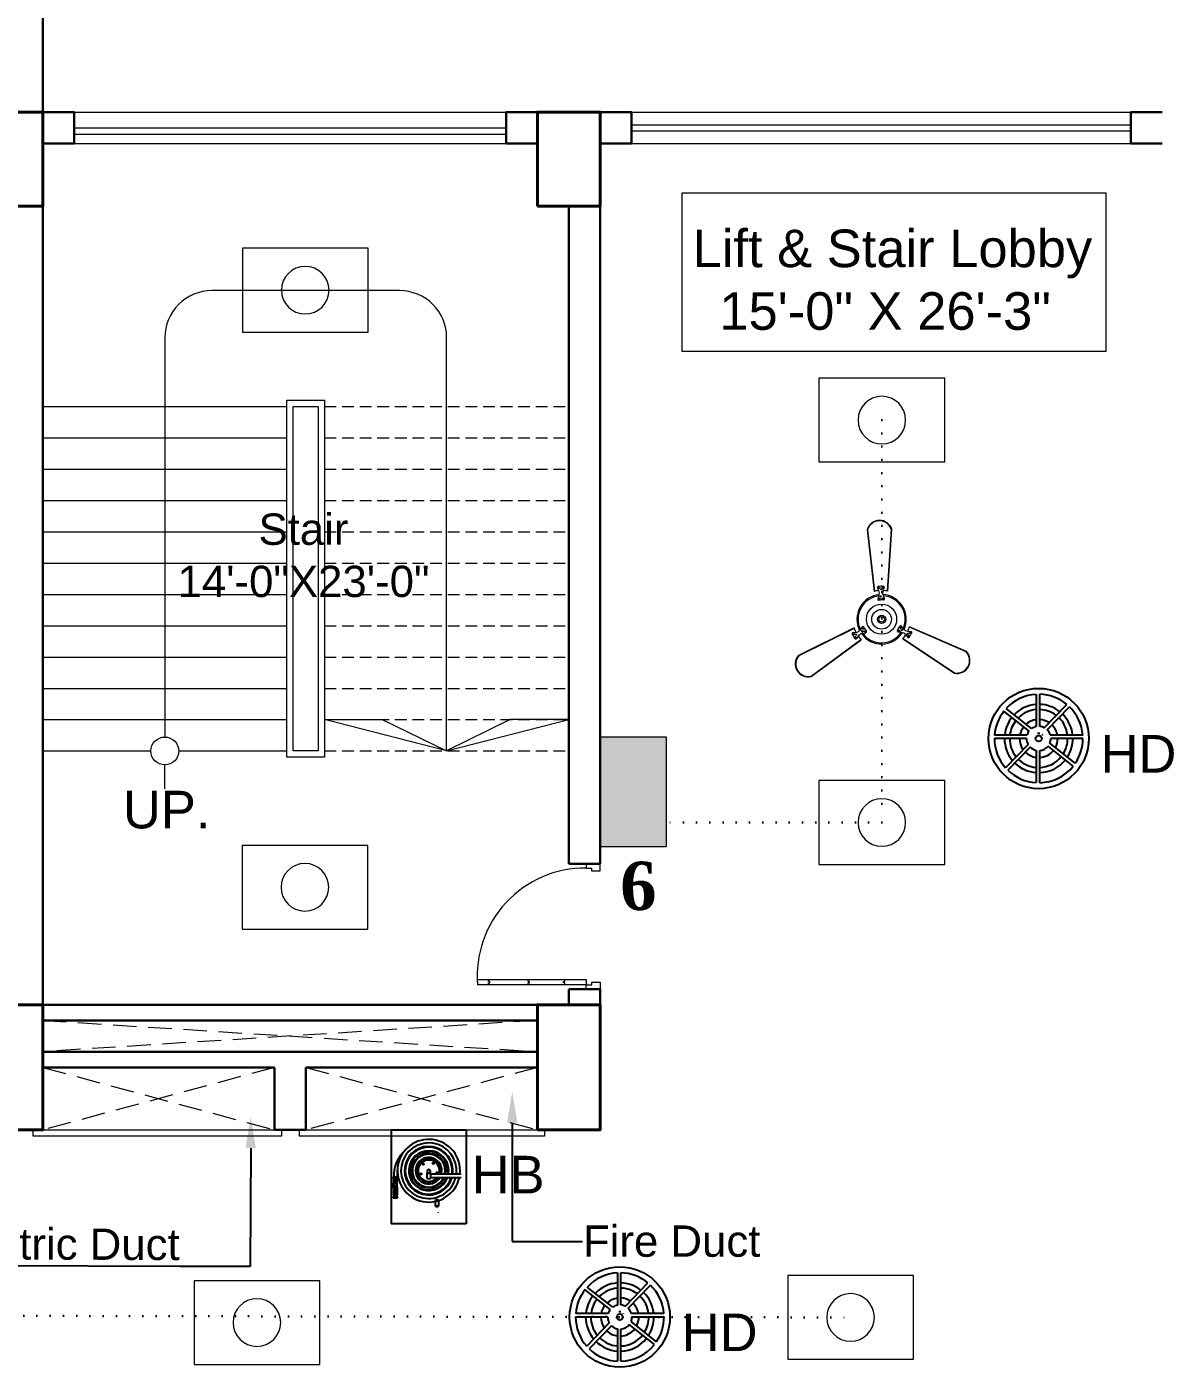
# Model space of a CAD drawing. Header units: inches. Extents: x -12 to 20935469, y -1604 to 24729220.
# Drawn here: x 20824776.8 to 20825139.4, y 24663308.5 to 24663736.6 of the extents above; entities that cross this region are included whole.
import ezdxf
from ezdxf import colors
from ezdxf.entities.mleader import LeaderData, LeaderLine
from ezdxf.math import Vec2, Vec3

# ---------------------------------------------------------------- set-up
doc = ezdxf.new("R2010")
doc.units = ezdxf.units.IN
doc.header["$LTSCALE"] = 0.03
doc.header["$MEASUREMENT"] = 0
for name, pattern in [('ACAD_ISO02W100', [15, 12, -3]), ('DASHED2', [0.375, 0.25, -0.125]), ('DOT', [0.25, 0, -0.25])]:
    doc.linetypes.add(name, pattern=pattern)
for name, color, linetype, lineweight in [('0-elect.fixture-3 fan', 200, 'Continuous', 20), ('CL BOX', 90, 'ACAD_ISO02W100', 0), ('column', 1, 'Continuous', 40), ('Dimiention', 75, 'Continuous', 18), ('Door', 7, 'Continuous', 18), ('Dot', 253, 'Continuous', 0), ('E-CF', 4, 'Continuous', 30), ('Hatch', 253, 'Continuous', 15), ('line', 7, 'Continuous', 9), ('Main Wall', 7, 'Continuous', 30), ('RAIL', 23, 'Continuous', 13), ('STAIR', 46, 'Continuous', 15), ('WALL', 7, 'Continuous', 30), ('wind.', 150, 'Continuous', 20)]:
    doc.layers.add(name, color=color, linetype=linetype, lineweight=lineweight)
for name, color, linetype in [('fire alarm', 10, 'Continuous'), ('H', 154, 'Continuous'), ('heat detactor', 8, 'Continuous'), ('QP TEX', 7, 'Continuous'), ('SB TEXT', 215, 'DOT'), ('TEXT', 7, 'Continuous'), ('w', 188, 'DOT')]:
    doc.layers.add(name, color=color, linetype=linetype)
doc.styles.add('2', font='swisscl.ttf')
doc.styles.add('RomanS', font='arial.ttf', dxfattribs={"height": 12})
doc.styles.get("Standard").update_dxf_attribs({"font": 'timesbd.ttf'})

# ---------------------------------------------------------------- blocks, each defined once
blk = doc.blocks.new('Door_45')
at = {"layer": 'Door'}
for p, q in [((1.5, 4.97), (1.5, 43.97)), ((3.5, 44.03), (3.5, 4.97)), ((1.5, 40.03), (2.25, 40.03)), ((2.25, 40.03), (2.25, 39.53)), ((2.25, 39.53), (2.75, 39.53)), ((2.75, 39.53), (2.75, 40.03)), ((2.75, 40.03), (3.5, 40.03)), ((1.5, 25.77), (2.25, 25.77)), ((2.25, 25.77), (2.25, 25.27)), ((2.25, 25.27), (2.75, 25.27)), ((2.75, 25.77), (3.5, 25.77)), ((2.75, 25.27), (2.75, 25.77)), ((1.5, 12.57), (2.25, 12.57)), ((2.25, 12.57), (2.25, 13.07)), ((2.25, 13.07), (2.75, 13.07)), ((2.75, 13.07), (2.75, 12.57)), ((2.75, 12.57), (3.5, 12.57)), ((0, -0.03), (0, 4.97)), ((0, 4.97), (1.5, 4.97)), ((3.5, 4.97), (1.5, 4.97)), ((1.5, 4.97), (1.5, 2.97)), ((45, 5), (43.5, 5)), ((43.5, 5), (43.5, 3)), ((45, -0.03), (45, 5)), ((1.5, 2.97), (2.5, 2.97)), ((2.5, 2.97), (2.5, -0.03)), ((42.5, 3), (42.5, -0.03)), ((43.5, 3), (42.5, 3)), ((2.5, -0.03), (0, -0.03)), ((42.5, -0.03), (45, -0.03))]:
    blk.add_line(p, q, dxfattribs=at)
blk.add_arc((4.66, 5.26), 38.84, 359.6233, 94.6685, dxfattribs=at)
blk = doc.blocks.new('E-CF')
at = {"layer": '0-elect.fixture-3 fan', "color": 230, "linetype": 'ByBlock', "lineweight": 13, "ltscale": 5}
for p, q in [((-1.45, 6.53), (-2.38, 20.87)), ((-1.35, 6.55), (-2.29, 20.85)), ((3.24, 20.73), (1.65, 6.48)), ((3.34, 20.73), (1.74, 6.45)), ((-19.63, -7.46), (-6.46, -1.71)), ((-19.57, -7.54), (-6.43, -1.8)), ((6.34, -2.1), (19.2, -8.44)), ((6.37, -2.01), (19.25, -8.36)), ((-4.99, -4.44), (-16.92, -12.4)), ((-4.93, -4.51), (-16.88, -12.49)), ((16.28, -13.26), (4.71, -4.73)), ((16.32, -13.17), (4.78, -4.66))]:
    blk.add_line(p, q, dxfattribs=at)
at = {"layer": '0-elect.fixture-3 fan', "color": 232, "linetype": 'ByBlock', "lineweight": 13, "ltscale": 5}
for p, q in [((-0.33, 6.68), (-0.62, 7.28)), ((-0.29, 7.46), (-0.15, 7.2)), ((-0.02, 6.87), (0.23, 7.01)), ((0.48, 7.43), (0.62, 7.18)), ((0.63, 6.66), (0.96, 7.25)), ((-0.35, 5.43), (-0.66, 4.81)), ((-0.35, 4.97), (-0.22, 4.72)), ((0.04, 5.2), (0.29, 5.33)), ((0.42, 4.9), (0.56, 4.65)), ((0.6, 5.41), (0.87, 4.78)), ((-6.08, -2.77), (-6.75, -2.79)), ((-6.68, -3.29), (-6.53, -3.05)), ((-4.99, -2.18), (-4.57, -1.62)), ((-4.52, -2.55), (-4.76, -2.41)), ((-4.53, -3.01), (-3.84, -2.97)), ((-4.46, -2.08), (-4.31, -1.83)), ((-4.13, -2.78), (-3.98, -2.54)), ((4.03, -2.81), (3.74, -2.8)), ((4.47, -2.17), (4.18, -2.17)), ((4.47, -2.63), (4.47, -2.91)), ((4.87, -2.41), (4.49, -1.83)), ((5.94, -3.05), (6.61, -3.1)), ((-6.31, -3.97), (-6.16, -3.73)), ((-5.94, -3.44), (-6.18, -3.29)), ((-5.62, -3.61), (-6, -4.17)), ((4.38, -3.22), (3.69, -3.14)), ((5.44, -3.87), (5.79, -4.45)), ((6.19, -4.13), (5.9, -4.12)), ((5.95, -3.42), (5.94, -3.7)), ((6.6, -3.47), (6.31, -3.46))]:
    blk.add_line(p, q, dxfattribs=at)
at = {"layer": '0-elect.fixture-3 fan', "color": 5, "lineweight": 13}
blk.add_line((0, 0), (0, 0), dxfattribs=at)
at = {"layer": '0-elect.fixture-3 fan', "color": 230, "linetype": 'ByBlock', "lineweight": 13, "ltscale": 5, "extrusion": (0, 0, -1)}
for centre, major_axis, start_param, end_param in [((0.46, 19.91), (-2.12, 2.12), 5.823867, 8.359631), ((0.46, 19.91), (-2.05, 2.05), 5.830329, 8.353169), ((0, 0), (4.72, 4.72), -1.003222, -0.833722), ((0, 0), (4.72, 4.72), -0.690743, -0.521244), ((0, 0), (-4.05, 4.05), 5.068563, 7.021343), ((0, 0), (-3.85, 3.85), 5.085186, 7.003917), ((0, 0), (-4.05, 4.05), 0.879773, 2.832553), ((0, 0), (-3.85, 3.85), 0.896396, 2.815126), ((0, 0), (-4.72, 4.72), 5.068843, 5.238343), ((0, 0), (4.05, 4.05), 1.403372, 3.356151), ((0, 0), (-3.85, 3.85), 2.990791, 4.909522), ((0, 0), (-4.72, 4.72), 2.66197, 2.831469), ((0, 0), (4.72, 4.72), 3.185569, 3.355068), ((0, 0), (4.72, 4.72), 1.403652, 1.573151), ((-17.47, -9.55), (-2.12, 2.12), 3.729471, 6.265236), ((-17.47, -9.55), (-2.05, 2.05), 3.735934, 6.258773), ((17, -10.35), (-2.12, 2.12), 1.635076, 4.170841), ((17, -10.35), (2.05, 2.05), 0.070743, 2.593582)]:
    blk.add_ellipse(centre, major_axis=major_axis, ratio=1, start_param=start_param, end_param=end_param, dxfattribs=at)
at = {"layer": '0-elect.fixture-3 fan', "color": 232, "linetype": 'ByBlock', "lineweight": 13, "ltscale": 5, "extrusion": (0, 0, -1)}
for centre, major_axis, start_param, end_param in [((-0.41, 7.39), (-0.169, 0.169), 5.038692, 7.013305), ((0, 0), (5.4, 5.4), -0.840677, -0.683789), ((-0.22, 7.33), (0.101, 0.101), 3.926991, 10.210176), ((-2.18, 6.1), (-1.37, 1.37), 2.052913, 2.705807), ((0.11, 6.94), (0.101, 0.101), 3.926991, 10.210176), ((0.55, 7.31), (0.101, 0.101), 3.926991, 10.210176), ((2.58, 5.99), (1.46, 1.46), 3.643048, 4.257264), ((0.75, 7.36), (-0.169, 0.169), 0.887007, 2.86162), ((-0.44, 4.71), (0.169, 0.169), 2.26283, 4.381754), ((-0.28, 4.84), (0.101, 0.101), 3.926991, 10.210176), ((0, 0), (3.17, 3.17), -0.878763, -0.645703), ((0.17, 5.27), (0.101, 0.101), 3.926991, 10.210176), ((0.49, 4.78), (0.101, 0.101), 3.926991, 10.210176), ((0.66, 4.68), (0.169, 0.169), 0.376965, 2.49589), ((-6.75, -3.02), (0.169, 0.169), 3.505001, 5.479614), ((-6.6, -3.17), (0.101, 0.101), 3.926991, 10.210176), ((-6.47, -0.75), (1.46, 1.46), 1.548653, 2.162869), ((-4.19, -4.93), (-1.37, 1.37), 6.241703, 6.894597), ((-4.64, -2.48), (-0.101, 0.101), 5.497787, 11.780972), ((-4.38, -1.76), (-0.169, 0.169), 6.136552, 8.255476), ((-4.38, -1.96), (-0.101, 0.101), 5.497787, 11.780972), ((-4.05, -2.66), (0.101, 0.101), 3.926991, 10.210176), ((0, 0), (-3.17, 3.17), 4.880824, 5.113884), ((-3.86, -2.73), (0.169, 0.169), 0.168435, 2.287359), ((3.72, -2.9), (0.169, 0.169), 2.471361, 4.590285), ((0, 0), (-3.17, 3.17), 2.786429, 3.019489), ((3.89, -2.81), (0.101, 0.101), 3.926991, 10.210176), ((4.29, -1.97), (-0.169, 0.169), 5.928021, 8.046946), ((4.33, -2.17), (0.101, 0.101), 3.926991, 10.210176), ((4.47, -2.77), (0.101, 0.101), 3.926991, 10.210176), ((6.36, -1.16), (1.37, 1.37), 2.576511, 3.229406), ((6.6, -3.33), (-0.169, 0.169), 0.849902, 2.824515), ((0, 0), (-5.4, 5.4), 4.91891, 5.075797), ((-6.19, -4.04), (0.169, 0.169), 1.373501, 3.348114), ((-6.24, -3.85), (0.101, 0.101), 3.926991, 10.210176), ((-6.06, -3.36), (0.101, 0.101), 3.926991, 10.210176), ((3.89, -5.22), (-1.46, 1.46), 1.025054, 1.63927), ((6, -4.32), (-0.169, 0.169), 2.981402, 4.956015), ((5.95, -3.56), (-0.101, 0.101), 5.497787, 11.780972), ((6.05, -4.13), (0.101, 0.101), 3.926991, 10.210176), ((0, 0), (-5.4, 5.4), 2.824515, 2.981402), ((6.45, -3.47), (-0.101, 0.101), 5.497787, 11.780972)]:
    blk.add_ellipse(centre, major_axis=major_axis, ratio=1, start_param=start_param, end_param=end_param, dxfattribs=at)
at = {"layer": '0-elect.fixture-3 fan', "linetype": 'ByBlock', "lineweight": 13, "ltscale": 5, "extrusion": (0, 0, -1)}
blk.add_ellipse((0.01, 0.03), major_axis=(-2.47, 2.47), ratio=1, start_param=5.497787, end_param=11.780972, dxfattribs=at)
at = {"layer": '0-elect.fixture-3 fan', "color": 200, "linetype": 'ByBlock', "lineweight": 13, "ltscale": 5, "extrusion": (0, 0, -1)}
blk.add_ellipse((0, 0), major_axis=(-1.61, 1.61), ratio=1, start_param=5.497787, end_param=11.780972, dxfattribs=at)
at = {"layer": '0-elect.fixture-3 fan', "color": 190, "linetype": 'ByBlock', "lineweight": 13, "ltscale": 5, "extrusion": (0, 0, -1)}
for major_axis, start_param, end_param in [((0.666, 0.666), 3.926991, 10.210176), ((-0.461, 0.461), 5.497787, 11.780972)]:
    blk.add_ellipse((0, 0), major_axis=major_axis, ratio=1, start_param=start_param, end_param=end_param, dxfattribs=at)
blk = doc.blocks.new('GGGFGFG')
at = {"layer": 'line', "color": 4, "ltscale": 50}
for p, q in [((7356688.2, 3293208.1), (7357003, 3293208.1)), ((7356688.2, 3292998.4), (7356688.2, 3293208.1)), ((7357003, 3293208.1), (7357003, 3292998.4)), ((7357003, 3292998.4), (7356688.2, 3292998.4))]:
    blk.add_line(p, q, dxfattribs=at)
blk.add_circle((7356845.6, 3293103.2), 59.6, dxfattribs=at)
blk = doc.blocks.new('JUJUJUKIII')
at = {"layer": 'H', "ltscale": 50, "true_color": 0x999999, "transparency": 33554556}
h = blk.add_hatch(color=253, dxfattribs=at)
h.dxf.hatch_style = 1
h.paths.add_polyline_path([(7363219.9, 3291034.2), (7363425.7, 3291034.2), (7363425.7, 3291376.7), (7363219.9, 3291376.7)])
at = {"layer": 'Dimiention', "color": 4, "ltscale": 50}
blk.add_lwpolyline([(7363219.9, 3291034.2), (7363425.7, 3291034.2), (7363425.7, 3291376.7), (7363219.9, 3291376.7)], close=True, dxfattribs=at)
blk = doc.blocks.new('hose box')
at = {"layer": 'fire alarm'}
for p, q in [((20826578.95, 24664176.48), (20826554.95, 24664176.48)), ((20826554.95, 24664176.48), (20826554.95, 24664146.48)), ((20826578.95, 24664176.48), (20826554.95, 24664176.48)), ((20826578.95, 24664176.48), (20826578.95, 24664146.48)), ((20826578.95, 24664176.48), (20826578.95, 24664146.48)), ((20826555.7, 24664161.43), (20826555.7, 24664161.46)), ((20826555.73, 24664161.49), (20826556.9, 24664161.49)), ((20826555.73, 24664161.4), (20826556.9, 24664161.4)), ((20826555.75, 24664161.09), (20826555.75, 24664161.4)), ((20826556.89, 24664161.09), (20826556.89, 24664161.4)), ((20826556.93, 24664161.43), (20826556.93, 24664161.46)), ((20826566.36, 24664162.74), (20826567.52, 24664162.74)), ((20826566.36, 24664162.74), (20826566.36, 24664161.05)), ((20826566.49, 24664163.49), (20826566.49, 24664162.81)), ((20826566.49, 24664162.81), (20826567.38, 24664162.81)), ((20826567.38, 24664163.49), (20826567.38, 24664162.81)), ((20826567.38, 24664162.81), (20826567.42, 24664162.81)), ((20826567.42, 24664162.81), (20826567.42, 24664162.74)), ((20826567.52, 24664162.74), (20826567.52, 24664161.05)), ((20826567.52, 24664162.49), (20826577.31, 24664162.49)), ((20826555.36, 24664158.32), (20826555.36, 24664158.91)), ((20826555.36, 24664158.32), (20826556.89, 24664158.32)), ((20826555.42, 24664158.99), (20826555.69, 24664159.11)), ((20826555.54, 24664158.77), (20826555.5, 24664158.75)), ((20826555.5, 24664158.75), (20826555.5, 24664158.63)), ((20826555.5, 24664158.63), (20826555.6, 24664158.57)), ((20826555.54, 24664158.77), (20826555.64, 24664158.59)), ((20826555.6, 24664158.81), (20826555.56, 24664158.78)), ((20826555.56, 24664158.78), (20826555.67, 24664158.6)), ((20826555.71, 24664158.75), (20826555.6, 24664158.81)), ((20826555.6, 24664158.57), (20826555.64, 24664158.59)), ((20826555.64, 24664158.83), (20826555.64, 24664158.85)), ((20826555.64, 24664158.54), (20826555.64, 24664158.52)), ((20826555.65, 24664158.83), (20826555.65, 24664158.85)), ((20826555.65, 24664158.54), (20826555.65, 24664158.52)), ((20826555.67, 24664158.6), (20826555.71, 24664158.63)), ((20826555.79, 24664158.9), (20826555.7, 24664158.9)), ((20826555.79, 24664158.9), (20826555.7, 24664158.9)), ((20826555.79, 24664158.48), (20826555.7, 24664158.48)), ((20826555.79, 24664158.47), (20826555.7, 24664158.47)), ((20826555.7, 24664157.92), (20826555.7, 24664155.75)), ((20826555.71, 24664158.63), (20826555.71, 24664158.75)), ((20826555.72, 24664157.94), (20826555.76, 24664157.94)), ((20826555.73, 24664158.29), (20826555.73, 24664157.94)), ((20826555.75, 24664159.19), (20826555.75, 24664159.55)), ((20826555.75, 24664158.87), (20826555.75, 24664158.5)), ((20826555.75, 24664158.87), (20826556.79, 24664158.87)), ((20826555.75, 24664158.5), (20826556.79, 24664158.5)), ((20826555.76, 24664161.04), (20826556.87, 24664161.04)), ((20826555.76, 24664160.93), (20826556.87, 24664160.93)), ((20826555.76, 24664160.93), (20826556.87, 24664160.93)), ((20826555.76, 24664160.83), (20826556.87, 24664160.83)), ((20826555.76, 24664160.83), (20826556.87, 24664160.83)), ((20826555.76, 24664160.73), (20826556.87, 24664160.73)), ((20826555.76, 24664160.73), (20826556.87, 24664160.73)), ((20826555.76, 24664160.62), (20826556.87, 24664160.62)), ((20826555.76, 24664160.62), (20826556.87, 24664160.62)), ((20826555.76, 24664160.52), (20826556.87, 24664160.52)), ((20826555.76, 24664160.52), (20826556.87, 24664160.52)), ((20826555.76, 24664160.42), (20826556.87, 24664160.42)), ((20826555.76, 24664160.42), (20826556.87, 24664160.42)), ((20826555.76, 24664160.32), (20826556.87, 24664160.32)), ((20826555.76, 24664160.32), (20826556.87, 24664160.32)), ((20826555.76, 24664160.21), (20826556.87, 24664160.21)), ((20826555.76, 24664160.21), (20826556.87, 24664160.21)), ((20826555.76, 24664160.11), (20826556.87, 24664160.11)), ((20826555.76, 24664160.11), (20826556.87, 24664160.11)), ((20826555.76, 24664160.01), (20826556.87, 24664160.01)), ((20826555.76, 24664160.01), (20826556.87, 24664160.01)), ((20826555.76, 24664159.91), (20826556.87, 24664159.91)), ((20826555.76, 24664159.91), (20826556.87, 24664159.91)), ((20826555.76, 24664159.8), (20826556.87, 24664159.8)), ((20826555.76, 24664159.8), (20826556.87, 24664159.8)), ((20826555.76, 24664159.7), (20826556.87, 24664159.7)), ((20826555.76, 24664159.7), (20826556.87, 24664159.7)), ((20826555.76, 24664159.6), (20826556.87, 24664159.6)), ((20826555.76, 24664158.87), (20826555.76, 24664158.5)), ((20826555.76, 24664158.6), (20826555.79, 24664158.77)), ((20826555.76, 24664158.64), (20826555.77, 24664158.77)), ((20826555.76, 24664157.94), (20826555.76, 24664155.75)), ((20826556.28, 24664158.32), (20826555.77, 24664158.32)), ((20826555.78, 24664158.61), (20826555.8, 24664158.77)), ((20826555.79, 24664158.6), (20826555.81, 24664158.77)), ((20826555.8, 24664158.61), (20826555.82, 24664158.77)), ((20826555.82, 24664158.88), (20826555.82, 24664158.87)), ((20826555.82, 24664158.6), (20826555.84, 24664158.77)), ((20826555.82, 24664158.5), (20826555.82, 24664158.5)), ((20826555.83, 24664158.61), (20826555.85, 24664158.77)), ((20826555.84, 24664158.6), (20826555.86, 24664158.77)), ((20826555.85, 24664158.61), (20826555.88, 24664158.77)), ((20826555.87, 24664158.6), (20826555.89, 24664158.77)), ((20826555.88, 24664158.61), (20826555.9, 24664158.77)), ((20826555.89, 24664158.6), (20826555.92, 24664158.77)), ((20826555.91, 24664157.94), (20826555.91, 24664155.75)), ((20826555.91, 24664157.94), (20826556.13, 24664157.94)), ((20826555.95, 24664157.92), (20826555.91, 24664157.94)), ((20826555.92, 24664158.61), (20826555.94, 24664158.77)), ((20826555.94, 24664158.61), (20826555.96, 24664158.76)), ((20826555.95, 24664157.92), (20826555.95, 24664155.75)), ((20826555.95, 24664157.92), (20826556.09, 24664157.92)), ((20826555.97, 24664158.61), (20826555.99, 24664158.77)), ((20826555.99, 24664158.61), (20826556.02, 24664158.76)), ((20826556.02, 24664158.61), (20826556.04, 24664158.76)), ((20826556.05, 24664158.61), (20826556.07, 24664158.76)), ((20826556.07, 24664158.61), (20826556.09, 24664158.76)), ((20826556.09, 24664157.92), (20826556.13, 24664157.94)), ((20826556.09, 24664157.92), (20826556.09, 24664155.75)), ((20826556.1, 24664158.61), (20826556.12, 24664158.76)), ((20826556.12, 24664158.61), (20826556.15, 24664158.76)), ((20826556.13, 24664157.94), (20826556.13, 24664155.75)), ((20826556.15, 24664158.61), (20826556.17, 24664158.76)), ((20826556.18, 24664158.61), (20826556.2, 24664158.76)), ((20826556.2, 24664158.61), (20826556.22, 24664158.76)), ((20826556.23, 24664158.61), (20826556.25, 24664158.76)), ((20826556.25, 24664158.61), (20826556.28, 24664158.76)), ((20826556.28, 24664158.61), (20826556.3, 24664158.76)), ((20826556.28, 24664158.32), (20826556.8, 24664158.32)), ((20826556.31, 24664158.61), (20826556.33, 24664158.76)), ((20826556.33, 24664158.61), (20826556.35, 24664158.76)), ((20826556.36, 24664158.61), (20826556.38, 24664158.76)), ((20826556.38, 24664158.61), (20826556.41, 24664158.76)), ((20826556.41, 24664158.61), (20826556.43, 24664158.76)), ((20826556.43, 24664158.61), (20826556.46, 24664158.76)), ((20826556.44, 24664157.94), (20826556.44, 24664155.75)), ((20826556.44, 24664157.94), (20826556.66, 24664157.94)), ((20826556.44, 24664157.94), (20826556.48, 24664157.92)), ((20826556.46, 24664158.61), (20826556.48, 24664158.76)), ((20826556.48, 24664157.92), (20826556.48, 24664155.75)), ((20826556.48, 24664157.92), (20826556.61, 24664157.92)), ((20826556.49, 24664158.61), (20826556.51, 24664158.76)), ((20826556.51, 24664158.61), (20826556.53, 24664158.76)), ((20826556.54, 24664158.61), (20826556.56, 24664158.76)), ((20826556.56, 24664158.61), (20826556.59, 24664158.76)), ((20826556.59, 24664158.61), (20826556.61, 24664158.76)), ((20826556.61, 24664157.92), (20826556.66, 24664157.94)), ((20826556.61, 24664157.92), (20826556.61, 24664155.75)), ((20826556.62, 24664158.61), (20826556.64, 24664158.76)), ((20826556.64, 24664158.61), (20826556.66, 24664158.77)), ((20826556.66, 24664158.6), (20826556.68, 24664158.77)), ((20826556.66, 24664157.94), (20826556.66, 24664155.75)), ((20826556.67, 24664158.61), (20826556.69, 24664158.77)), ((20826556.68, 24664158.6), (20826556.7, 24664158.77)), ((20826556.69, 24664158.61), (20826556.72, 24664158.77)), ((20826556.71, 24664158.6), (20826556.73, 24664158.77)), ((20826556.72, 24664158.61), (20826556.74, 24664158.77)), ((20826556.73, 24664158.6), (20826556.76, 24664158.77)), ((20826556.75, 24664158.61), (20826556.77, 24664158.77)), ((20826556.76, 24664158.6), (20826556.78, 24664158.77)), ((20826556.77, 24664158.61), (20826556.79, 24664158.77)), ((20826556.78, 24664158.6), (20826556.79, 24664158.71)), ((20826556.79, 24664158.87), (20826556.79, 24664158.5)), ((20826556.81, 24664157.94), (20826556.81, 24664155.75)), ((20826556.81, 24664157.94), (20826556.85, 24664157.94)), ((20826556.83, 24664158.29), (20826556.83, 24664157.94)), ((20826556.87, 24664157.92), (20826556.87, 24664155.75)), ((20826556.89, 24664158.32), (20826556.89, 24664159.55)), ((20826566.36, 24664161.05), (20826567.52, 24664161.05)), ((20826567.52, 24664161.3), (20826577.31, 24664161.3)), ((20826555.58, 24664154.93), (20826555.58, 24664154.81)), ((20826555.58, 24664154.81), (20826556.99, 24664154.81)), ((20826556.28, 24664155.75), (20826555.7, 24664155.75)), ((20826555.7, 24664155.75), (20826555.83, 24664155.59)), ((20826556.28, 24664155.75), (20826555.75, 24664155.75)), ((20826555.77, 24664155.13), (20826556.79, 24664155.13)), ((20826555.83, 24664155.59), (20826555.83, 24664155.13)), ((20826555.83, 24664155.59), (20826556.73, 24664155.59)), ((20826556.28, 24664155.75), (20826556.87, 24664155.75)), ((20826556.28, 24664155.75), (20826556.85, 24664155.75)), ((20826556.87, 24664155.75), (20826556.73, 24664155.59)), ((20826556.73, 24664155.59), (20826556.73, 24664155.13)), ((20826556.99, 24664154.93), (20826556.99, 24664154.81)), ((20826569.06, 24664152.2), (20826569.06, 24664154.16)), ((20826569.06, 24664154.16), (20826570.09, 24664154.16)), ((20826569.2, 24664154.31), (20826569.95, 24664154.31)), ((20826569.2, 24664154.31), (20826569.2, 24664154.16)), ((20826570.09, 24664154.16), (20826570.09, 24664152.2)), ((20826570.09, 24664152.2), (20826569.06, 24664152.2)), ((20826569.12, 24664152.2), (20826570.04, 24664152.2)), ((20826569.12, 24664152.13), (20826569.12, 24664152.2)), ((20826570.04, 24664152.13), (20826569.12, 24664152.13)), ((20826569.21, 24664152.13), (20826569.94, 24664152.13)), ((20826569.21, 24664152.13), (20826569.21, 24664152.03)), ((20826569.21, 24664152.03), (20826569.94, 24664152.03)), ((20826569.94, 24664150.02), (20826569.94, 24664150.12)), ((20826569.95, 24664152.3), (20826569.95, 24664152.15)), ((20826570.04, 24664150.19), (20826570.04, 24664150.12)), ((20826578.95, 24664146.48), (20826554.95, 24664146.48))]:
    blk.add_line(p, q, dxfattribs=at)
for centre, radius in [((20826565.2, 24664165.58), 0.212), ((20826568.4, 24664165.82), 0.212), ((20826564.44, 24664162.47), 0.212), ((20826569.6, 24664162.85), 0.212), ((20826555.72, 24664158.97), 0.118), ((20826556.28, 24664158.11), 0.106), ((20826556.28, 24664158.11), 0.0528)]:
    blk.add_circle(centre, radius, dxfattribs=at)
for centre, radius, start, end in [((20826566.96, 24664163.5), 10.01, 354.2113, 347.2993), ((20826566.96, 24664163.5), 8.88, 353.4715, 345.6503), ((20826566.96, 24664163.5), 7.75, 352.5143, 343.502), ((20826566.96, 24664163.5), 7.51, 352.2697, 342.95), ((20826565.71, 24664162.1), 9.95, 134.8472, 183.5291), ((20826566.96, 24664163.5), 6.38, 350.8933, 339.8179), ((20826566.96, 24664163.5), 6.14, 350.5282, 338.9787), ((20826566.96, 24664163.5), 5.49, 349.4017, 336.3645), ((20826566.96, 24664163.5), 5.25, 348.903, 335.1938), ((20826566.96, 24664163.5), 4.23, 346.1702, 328.5966), ((20826566.96, 24664163.5), 3.65, 343.9513, 322.9424), ((20826566.96, 24664163.5), 3.41, 342.7688, 319.78), ((20826555.73, 24664161.46), 0.0293, 90, 180), ((20826555.73, 24664161.43), 0.0293, 180, 270), ((20826572.21, 24664162.06), 15.37, 173.1613, 182.1303), ((20826556.9, 24664161.46), 0.0293, 0, 90), ((20826556.9, 24664161.43), 0.0293, 270, 0), ((20826566.94, 24664163.49), 0.445, 0, 180), ((20826555.45, 24664158.91), 0.088, 112.9321, 180), ((20826555.72, 24664158.97), 0.132, 79.3495, 280.6505), ((20826555.63, 24664158.83), 0.013, 259.3495, 0), ((20826555.63, 24664158.83), 0.0182, 259.3495, 0), ((20826555.63, 24664158.54), 0.0182, 0, 100.6505), ((20826555.63, 24664158.54), 0.013, 0, 100.6505), ((20826555.7, 24664158.85), 0.0519, 90, 180), ((20826555.7, 24664158.52), 0.0519, 180, 270), ((20826555.7, 24664158.85), 0.0467, 90, 180), ((20826555.7, 24664158.52), 0.0467, 180, 270), ((20826555.66, 24664159.19), 0.088, 292.9321, 0), ((20826555.72, 24664157.92), 0.0176, 90, 180), ((20826555.77, 24664158.29), 0.0352, 90, 180), ((20826555.84, 24664161.09), 0.0964, 180, 212.1509), ((20826555.84, 24664160.98), 0.0964, 147.8491, 212.1509), ((20826555.84, 24664160.88), 0.0964, 147.8491, 212.1509), ((20826555.84, 24664160.78), 0.0964, 147.8491, 212.1509), ((20826555.84, 24664160.68), 0.0964, 147.8491, 212.1509), ((20826555.84, 24664160.57), 0.0964, 147.8491, 212.1509), ((20826555.84, 24664160.47), 0.0964, 147.8491, 212.1509), ((20826555.84, 24664160.37), 0.0964, 147.8491, 212.1509), ((20826555.84, 24664160.27), 0.0964, 147.8491, 212.1509), ((20826555.84, 24664160.16), 0.0964, 147.8491, 212.1509), ((20826555.84, 24664160.06), 0.0964, 147.8491, 212.1509), ((20826555.84, 24664159.96), 0.0964, 147.8491, 212.1509), ((20826555.84, 24664159.85), 0.0964, 147.8491, 212.1509), ((20826555.84, 24664159.75), 0.0964, 147.8491, 212.1509), ((20826555.84, 24664159.65), 0.0964, 147.8491, 212.1509), ((20826555.84, 24664159.55), 0.0964, 147.8491, 180), ((20826555.76, 24664158.61), 0.00649, 257.7725, 356.635), ((20826555.78, 24664158.77), 0.00649, 348.1747, 176.635), ((20826555.78, 24664158.61), 0.00649, 168.1747, 356.635), ((20826555.79, 24664158.88), 0.026, 0, 90), ((20826555.79, 24664158.88), 0.0208, 0, 90), ((20826555.79, 24664158.5), 0.026, 270, 0), ((20826555.79, 24664158.5), 0.0208, 270, 8.9893), ((20826555.81, 24664158.77), 0.00649, 348.1747, 176.635), ((20826555.81, 24664158.61), 0.00649, 168.1747, 356.635), ((20826555.83, 24664158.77), 0.00649, 348.1747, 176.635), ((20826555.84, 24664158.61), 0.00649, 168.1747, 356.635), ((20826555.86, 24664158.77), 0.00649, 348.1747, 176.635), ((20826555.86, 24664158.61), 0.00649, 168.1747, 356.635), ((20826555.88, 24664158.77), 0.00649, 348.1747, 176.635), ((20826555.89, 24664158.61), 0.00649, 168.1747, 356.635), ((20826555.91, 24664158.77), 0.00649, 348.1747, 176.635), ((20826555.93, 24664158.61), 0.013, 184.0866, 354.9254), ((20826555.95, 24664158.76), 0.013, 0, 163.1706), ((20826555.98, 24664158.61), 0.013, 184.0866, 354.9254), ((20826556, 24664158.76), 0.013, 0, 163.1706), ((20826556.03, 24664158.61), 0.013, 184.0866, 354.9254), ((20826556.05, 24664158.76), 0.013, 0, 163.1706), ((20826556.08, 24664158.61), 0.013, 184.0866, 354.9254), ((20826556.11, 24664158.76), 0.013, 0, 163.1706), ((20826556.14, 24664158.61), 0.013, 184.0866, 354.9254), ((20826556.16, 24664158.76), 0.013, 0, 163.1706), ((20826556.19, 24664158.61), 0.013, 184.0866, 354.9254), ((20826556.21, 24664158.76), 0.013, 0, 163.1706), ((20826556.24, 24664158.61), 0.013, 184.0866, 354.9254), ((20826556.26, 24664158.76), 0.013, 0, 163.1706), ((20826556.29, 24664158.61), 0.013, 184.0866, 354.9254), ((20826556.31, 24664158.76), 0.013, 0, 163.1706), ((20826556.34, 24664158.61), 0.013, 184.0866, 354.9254), ((20826556.37, 24664158.76), 0.013, 0, 163.1706), ((20826556.4, 24664158.61), 0.013, 184.0866, 354.9254), ((20826556.42, 24664158.76), 0.013, 0, 163.1706), ((20826556.45, 24664158.61), 0.013, 184.0866, 354.9254), ((20826556.47, 24664158.76), 0.013, 0, 163.1706), ((20826556.5, 24664158.61), 0.013, 184.0866, 354.9254), ((20826556.52, 24664158.76), 0.013, 0, 163.1706), ((20826556.55, 24664158.61), 0.013, 184.0866, 354.9254), ((20826556.57, 24664158.76), 0.013, 0, 163.1706), ((20826556.6, 24664158.61), 0.013, 184.0866, 354.9254), ((20826556.63, 24664158.76), 0.013, 0, 163.1706), ((20826556.65, 24664158.61), 0.00649, 168.1747, 356.635), ((20826556.67, 24664158.77), 0.00649, 348.1747, 176.635), ((20826556.68, 24664158.61), 0.00649, 168.1747, 356.635), ((20826556.7, 24664158.77), 0.00649, 348.1747, 176.635), ((20826556.7, 24664158.61), 0.00649, 168.1747, 356.635), ((20826556.72, 24664158.77), 0.00649, 348.1747, 176.635), ((20826556.73, 24664158.61), 0.00649, 168.1747, 356.635), ((20826556.75, 24664158.77), 0.00649, 348.1747, 176.635), ((20826556.75, 24664158.61), 0.00649, 168.1747, 356.635), ((20826556.77, 24664158.77), 0.00649, 348.1747, 176.635), ((20826556.77, 24664158.61), 0.00649, 168.1747, 356.635), ((20826556.79, 24664158.77), 0.00649, 95.3487, 176.635), ((20826556.8, 24664158.29), 0.0352, 0, 90), ((20826556.85, 24664157.92), 0.0176, 0, 90), ((20826556.79, 24664161.09), 0.0964, 327.8491, 0), ((20826556.79, 24664160.98), 0.0964, 327.8491, 32.1509), ((20826556.79, 24664160.88), 0.0964, 327.8491, 32.1509), ((20826556.79, 24664160.78), 0.0964, 327.8491, 32.1509), ((20826556.79, 24664160.68), 0.0964, 327.8491, 32.1509), ((20826556.79, 24664160.57), 0.0964, 327.8491, 32.1509), ((20826556.79, 24664160.47), 0.0964, 327.8491, 32.1509), ((20826556.79, 24664160.37), 0.0964, 327.8491, 32.1509), ((20826556.79, 24664160.27), 0.0964, 327.8491, 32.1509), ((20826556.79, 24664160.16), 0.0964, 327.8491, 32.1509), ((20826556.79, 24664160.06), 0.0964, 327.8491, 32.1509), ((20826556.79, 24664159.96), 0.0964, 327.8491, 32.1509), ((20826556.79, 24664159.85), 0.0964, 327.8491, 32.1509), ((20826556.79, 24664159.75), 0.0964, 327.8491, 32.1509), ((20826556.79, 24664159.65), 0.0964, 327.8491, 32.1509), ((20826556.79, 24664159.55), 0.0964, 0, 32.1509), ((20826555.77, 24664154.93), 0.195, 90, 180), ((20826556.79, 24664154.93), 0.195, 0, 90)]:
    blk.add_arc(centre, radius, start, end, dxfattribs=at)
at = {"insert": (20826580.67, 24664168.24), "char_height": 12, "attachment_point": 1, "style": 'RomanS'}
blk.add_mtext_dynamic_manual_height_columns('HB', width=24.7722, gutter_width=60, heights=[0], dxfattribs=at)
blk = doc.blocks.new('heat detaCTOR')
for p, q in [((20826806.99, 24664335.71), (20826806.99, 24664325.41)), ((20826808.1, 24664325.48), (20826808.1, 24664335.73)), ((20826804.72, 24664323.99), (20826796.69, 24664330.35)), ((20826805.53, 24664324.77), (20826797.4, 24664331.19)), ((20826809.56, 24664325.06), (20826816.75, 24664332.51)), ((20826810.46, 24664324.4), (20826817.58, 24664331.78)), ((20826803.91, 24664321.62), (20826793.66, 24664321.62)), ((20826804.07, 24664322.73), (20826793.7, 24664322.73)), ((20826819.48, 24664313.72), (20826811.36, 24664320.16)), ((20826821.85, 24664322.73), (20826811.48, 24664322.73)), ((20826821.9, 24664321.62), (20826811.65, 24664321.62)), ((20826804.41, 24664319.72), (20826797.2, 24664312.27)), ((20826805.09, 24664318.84), (20826797.97, 24664311.46)), ((20826806.99, 24664317.83), (20826806.99, 24664307.52)), ((20826808.1, 24664307.5), (20826808.1, 24664317.77)), ((20826818.83, 24664312.83), (20826810.79, 24664319.19))]:
    blk.add_line(p, q)
at = {"layer": 'heat detactor'}
for radius in [16.02, 0.961]:
    blk.add_circle((20826807.78, 24664321.62), radius, dxfattribs=at)
at = {"layer": 'heat detactor', "ltscale": 50}
for radius, start, end in [(14.12, 93.1805, 137.2895), (14.12, 50.5228, 88.685), (14.12, 141.7875, 175.4795), (9.26, 95.4082, 134.2403), (9.26, 53.6686, 87.7533), (14.12, 4.5205, 46.0244), (9.26, 141.9072, 172.3309), (6.08, 142.0004, 169.5114), (6.08, 97.3867, 131.5175), (3.87, 101.6639, 125.5893), (6.08, 56.4828, 86.9346), (3.87, 62.6166, 85.1763), (3.87, 16.6343, 45.9836), (6.08, 10.4886, 45.9945), (9.26, 7.6691, 45.9996), (14.12, 179.9779, 221.5042), (9.26, 180, 218.3584), (6.08, 180, 215.5442), (3.87, 180, 209.4431), (3.87, 142.2004, 163.3657), (1.65, 78.6551, 101.3184), (1.65, 42.0404, 45.9436), (3.87, 337.7128, 0), (6.08, 331.7846, 0), (9.26, 329.0619, 0), (14.12, 326.0126, 0.0221), (6.08, 226.0325, 262.6133), (3.87, 226.0434, 258.3361), (3.87, 274.8237, 321.1017), (6.08, 273.0654, 321.3017), (9.26, 272.2467, 321.395), (14.12, 226.0026, 266.8195), (9.26, 226.0274, 264.5918), (14.12, 271.315, 321.5146)]:
    blk.add_arc((20826807.78, 24664321.62), radius, start, end, dxfattribs=at)
at = {"layer": 'heat detactor'}
for start, end in [(141.8685, 173.4939), (94.5899, 135.3638), (52.5077, 88.0926), (6.5061, 46.0017), (180, 219.5193), (327.9383, 0), (226.0253, 265.4101), (271.9074, 321.4336)]:
    blk.add_arc((20826807.78, 24664321.62), 10.91, start, end, dxfattribs=at)
at = {"insert": (20826827.55, 24664322.73), "char_height": 12, "attachment_point": 1, "style": 'RomanS'}
blk.add_mtext_dynamic_manual_height_columns('HD', width=23.193, gutter_width=60, heights=[0], dxfattribs=at)

msp = doc.modelspace()

# ---------------------------------------------------------------- linework, layer by layer
at = {"layer": 'column', "lineweight": 40, "ltscale": 20}
for points in [[(20824761.87, 24663679.32), (20824781.87, 24663679.32), (20824781.87, 24663709.32), (20824761.87, 24663709.32)], [(20824939.84, 24663679.32), (20824959.84, 24663679.32), (20824959.84, 24663709.32), (20824939.84, 24663709.32)], [(20824761.87, 24663384.28), (20824781.87, 24663384.28), (20824781.87, 24663424.28), (20824761.87, 24663424.28)], [(20824939.84, 24663384.28), (20824959.84, 24663384.28), (20824959.84, 24663424.28), (20824939.84, 24663424.28)]]:
    msp.add_lwpolyline(points, close=True, dxfattribs=at)
at = {"layer": 'Dot', "linetype": 'DASHED2', "lineweight": 0, "ltscale": 1000}
for p, q in [((20824781.87, 24663419.28), (20824939.84, 24663409.28)), ((20824939.84, 24663419.28), (20824781.87, 24663409.28)), ((20824855.86, 24663404.28), (20824781.87, 24663384.28)), ((20824781.87, 24663404.28), (20824855.86, 24663384.28)), ((20824865.86, 24663404.28), (20824939.84, 24663384.28)), ((20824939.84, 24663404.28), (20824865.86, 24663384.28))]:
    msp.add_line(p, q, dxfattribs=at)
at = {"layer": 'Hatch', "lineweight": 0}
msp.add_lwpolyline([(20824986.12, 24663683.59), (20825121.37, 24663683.59), (20825121.37, 24663632.94), (20824986.12, 24663632.94)], close=True, dxfattribs=at)
at = {"layer": 'Main Wall', "lineweight": 30}
for p, q in [((20824781.87, 24663709.32), (20824781.87, 24663774.15)), ((20824781.87, 24663424.28), (20824781.87, 24663699.32)), ((20824949.84, 24663679.32), (20824949.84, 24663469.28)), ((20824959.84, 24663679.32), (20824959.84, 24663469.28)), ((20824959.84, 24663469.28), (20824949.84, 24663469.28)), ((20824949.84, 24663429.28), (20824949.84, 24663424.28)), ((20824959.84, 24663429.28), (20824949.84, 24663429.28)), ((20824959.84, 24663429.28), (20824959.84, 24663424.28)), ((20824939.84, 24663424.28), (20824781.87, 24663424.28)), ((20824939.84, 24663419.28), (20824781.87, 24663419.28)), ((20824939.84, 24663409.28), (20824781.87, 24663409.28)), ((20824855.86, 24663404.28), (20824781.87, 24663404.28)), ((20824855.86, 24663404.28), (20824855.86, 24663384.28)), ((20824939.84, 24663404.28), (20824865.86, 24663404.28)), ((20824865.86, 24663404.28), (20824865.86, 24663384.28)), ((20824855.86, 24663384.28), (20824865.86, 24663384.28))]:
    msp.add_line(p, q, dxfattribs=at)
for points in [[(20824781.87, 24663709.32), (20824791.87, 24663709.32), (20824791.87, 24663699.32), (20824781.87, 24663699.32)], [(20824939.84, 24663709.32), (20824929.84, 24663709.32), (20824929.84, 24663699.32), (20824939.84, 24663699.32)], [(20824959.84, 24663709.32), (20824969.84, 24663709.32), (20824969.84, 24663699.32), (20824959.84, 24663699.32)], [(20825139.37, 24663709.32), (20825129.37, 24663709.32), (20825129.37, 24663699.32), (20825139.37, 24663699.32)]]:
    msp.add_lwpolyline(points, dxfattribs=at)
at = {"layer": 'RAIL', "color": 6, "lineweight": 5}
for points in [[(20824871.84, 24663503.32), (20824859.84, 24663503.32), (20824859.84, 24663617.32), (20824871.84, 24663617.32)], [(20824869.84, 24663505.32), (20824861.84, 24663505.32), (20824861.84, 24663615.32), (20824869.84, 24663615.32)]]:
    msp.add_lwpolyline(points, close=True, dxfattribs=at)
at = {"layer": 'STAIR', "color": 32, "lineweight": 5}
for p, q in [((20824781.87, 24663615.32), (20824859.84, 24663615.32)), ((20824781.87, 24663605.32), (20824859.84, 24663605.32)), ((20824781.87, 24663595.32), (20824859.84, 24663595.32)), ((20824781.87, 24663585.32), (20824859.84, 24663585.32)), ((20824781.87, 24663575.32), (20824859.84, 24663575.32)), ((20824781.87, 24663565.32), (20824859.84, 24663565.32)), ((20824781.87, 24663555.32), (20824859.84, 24663555.32)), ((20824781.87, 24663545.32), (20824859.84, 24663545.32)), ((20824781.87, 24663535.32), (20824859.84, 24663535.32)), ((20824781.87, 24663525.32), (20824859.84, 24663525.32)), ((20824781.87, 24663515.32), (20824859.84, 24663515.32)), ((20824781.87, 24663505.32), (20824816.41, 24663505.32)), ((20824825.3, 24663505.32), (20824859.84, 24663505.32))]:
    msp.add_line(p, q, dxfattribs=at)
at = {"layer": 'STAIR', "color": 32, "linetype": 'DASHED2', "lineweight": 5, "ltscale": 500}
for p, q in [((20824871.84, 24663615.32), (20824949.84, 24663615.32)), ((20824871.84, 24663605.32), (20824949.84, 24663605.32)), ((20824871.84, 24663595.32), (20824949.84, 24663595.32)), ((20824871.84, 24663585.32), (20824949.84, 24663585.32)), ((20824871.84, 24663575.32), (20824949.84, 24663575.32)), ((20824871.84, 24663565.32), (20824949.84, 24663565.32)), ((20824871.84, 24663555.32), (20824949.84, 24663555.32)), ((20824871.84, 24663545.32), (20824949.84, 24663545.32)), ((20824871.84, 24663535.32), (20824949.84, 24663535.32)), ((20824871.84, 24663525.32), (20824949.84, 24663525.32)), ((20824871.84, 24663515.32), (20824949.84, 24663515.32)), ((20824871.84, 24663505.32), (20824949.84, 24663505.32))]:
    msp.add_line(p, q, dxfattribs=at)
at = {"layer": 'STAIR', "lineweight": 9}
msp.add_line((20824820.85, 24663493.23), (20824820.85, 24663500.87), dxfattribs=at)
msp.add_lwpolyline([(20824910.84, 24663505.32), (20824949.84, 24663515.32), (20824931.19, 24663515.32), (20824910.84, 24663505.32), (20824871.84, 24663515.32), (20824890.27, 24663515.32), (20824910.84, 24663505.32), (20824910.84, 24663637.32, 0.414214), (20824895.84, 24663652.32), (20824835.85, 24663652.32, 0.414214), (20824820.85, 24663637.32), (20824820.85, 24663509.76)], format="xyb", dxfattribs=at)
msp.add_circle((20824820.85, 24663505.32), 4.45, dxfattribs=at)
at = {"layer": 'w', "linetype": 'DOT', "lineweight": 30, "ltscale": 550, "transparency": 33554661}
for p, q in [((20825049.84, 24663610.98), (20825049.84, 24663482.48)), ((20825049.84, 24663482.48), (20824980.97, 24663482.48)), ((20824192.75, 24663326.02), (20825039.84, 24663324.42))]:
    msp.add_line(p, q, dxfattribs=at)
at = {"layer": 'WALL', "lineweight": 9}
for points in [[(20824778.79, 24663384.28), (20824858.08, 24663384.28), (20824858.08, 24663382.28), (20824778.79, 24663382.28)], [(20824863.86, 24663384.28), (20824942.09, 24663384.28), (20824942.09, 24663382.28), (20824863.86, 24663382.28)]]:
    msp.add_lwpolyline(points, close=True, dxfattribs=at)
at = {"layer": 'wind.', "lineweight": 5}
for p, q in [((20824791.87, 24663709.32), (20824929.84, 24663709.32)), ((20824969.84, 24663709.32), (20825129.37, 24663709.32)), ((20824791.87, 24663704.32), (20824929.84, 24663704.32)), ((20824969.84, 24663705.32), (20825129.37, 24663705.32)), ((20824791.87, 24663702.32), (20824929.84, 24663702.32)), ((20824791.87, 24663699.32), (20824929.84, 24663699.32)), ((20824969.84, 24663703.32), (20825129.37, 24663703.32)), ((20824969.84, 24663699.32), (20825139.37, 24663699.32))]:
    msp.add_line(p, q, dxfattribs=at)

# ---------------------------------------------------------------- block references
at = {"layer": 'CL BOX', "color": 5, "xscale": -0.127552882082143, "yscale": 0.127552882082143, "zscale": 0.127552882082143, "rotation": 359.9998993550784}
for p in [(21763251.82, 24243606.02), (21763251.7, 24243415.33)]:
    msp.add_blockref('GGGFGFG', p, dxfattribs=at)
at = {"layer": 'CL BOX', "color": 5, "transparency": 33554457, "xscale": -0.127552882082143, "yscale": 0.127552882082143, "zscale": 0.127552882082143, "rotation": 359.9998993550784}
for p in [(21763435.96, 24243564.52), (21763435.96, 24243436.02), (21763236.37, 24243276.33), (21763425.96, 24243277.96)]:
    msp.add_blockref('GGGFGFG', p, dxfattribs=at)
at = {"layer": 'Door', "color": 250, "ltscale": 20, "xscale": 0.8888888888759539, "yscale": 0.8888888888759539, "zscale": 0.8888888888759539, "rotation": 90.00000000000001}
msp.add_blockref('Door_45', (20824959.81, 24663429.28), dxfattribs=at)
at = {"layer": 'E-CF', "xscale": -1.378879578969062, "yscale": 1.378879578969062, "zscale": 1.378879578969062}
msp.add_blockref('E-CF', (20825049.76, 24663547.37), dxfattribs=at)
at = {"layer": 'heat detactor'}
for p in [(-1707.86, -812.32), (-1841.62, -997.06)]:
    msp.add_blockref('heat detaCTOR', p, dxfattribs=at)
at = {"layer": 'line', "color": 5, "xscale": -0.1026830631760966, "yscale": 0.1026830631760966, "zscale": 0.1026830631760966, "rotation": 359.9999006555042}
msp.add_blockref('JUJUJUKIII', (21581058.35, 24325539.91), dxfattribs=at)
at = {"layer": 'QP TEX'}
msp.add_blockref('hose box', (-1661.82, -792.21), dxfattribs=at)

# ---------------------------------------------------------------- texts
at = {"layer": 'SB TEXT', "insert": (20824972.08, 24663454.32), "char_height": 15.435, "width": 227.4581, "attachment_point": 8, "rotation": 0}
msp.add_mtext('\\A1;6', dxfattribs=at)
at = {"layer": 'TEXT', "color": 30, "lineweight": 5, "ltscale": 20, "attachment_point": 2, "style": '2'}
for s, width, gutter_width, insert, char_height in [('\\pxsm1,qc;{\\fArial|b0|i0|c0|p34;\\C0; Lift & Stair Lobby\\P15\'-0" X 26\'-3" }', 146.3875, 0.75, (20825050.88, 24663671.82), 12), ('{\\fArial|b0|i0|c0|p34;\\C0;Stair\\P14\'-0"X23\'-0"}', 104.7597, 0.5, (20824865.14, 24663581.15), 10), ('{\\fArial|b0|i0|c0|p34;\\C0;UP.}', 104.7597, 0.5, (20824821.45, 24663492.6), 12)]:
    msp.add_mtext_dynamic_manual_height_columns(s, width=width, gutter_width=gutter_width, heights=[0], dxfattribs=dict(at, insert=insert, char_height=char_height))

# ---------------------------------------------------------------- leaders
at = {"layer": 'TEXT', "color": 30, "lineweight": 5, "ltscale": 20}
ml = msp.add_multileader_mtext('Standard', dxfattribs=at)
ml.set_content('{\\fArial|b0|i0|c0|p34;\\C256;Fire Duct}', color=30)
ml.set_leader_properties()
ml.build(insert=Vec2(0, 0))
ml.multileader.update_dxf_attribs({"text_right_attachment_type": 6, "dogleg_length": 0.36, "arrow_head_size": 10})
ctx = ml.context
ctx.base_point, ctx.char_height, ctx.arrow_head_size, ctx.landing_gap_size, ctx.plane_origin = Vec3(20824954.3, 24663348.72), 10, 10, 0.09, Vec3(20824931.8, 24663396.57)
ctx.right_attachment = 6
notes = []
notes.append((ctx, [(0, (1, 1, 0), (20824931.8, 24663348.72), (1, 0), 22.49, [(0, [(20824931.8, 24663396.57)], 0, [])])]))
ctx.mtext.insert, ctx.mtext.width, ctx.mtext.defined_height, ctx.mtext.flow_direction = Vec3(20824954.39, 24663353.8), 232.7041, 29.78, 5
ml = msp.add_multileader_mtext('Standard', dxfattribs=at)
ml.set_content('{\\fArial|b0|i0|c0|p34;Electric Duct}', color=30)
ml.set_leader_properties()
ml.build(insert=Vec2(0, 0))
ml.multileader.update_dxf_attribs({"text_right_attachment_type": 6, "dogleg_length": 0.36, "arrow_head_size": 10})
ctx = ml.context
ctx.base_point, ctx.char_height, ctx.arrow_head_size, ctx.landing_gap_size, ctx.plane_origin, ctx.plane_x_axis, ctx.plane_y_axis = Vec3(20824748.29, 24663347.93), 10, 10, 0.09, Vec3(20824848.31, 24663388.49), Vec3(0.999993, -0.003778), Vec3(0.003778, 0.999993)
ctx.right_attachment, ctx.text_align_type = 6, 2
notes.append((ctx, [(0, (1, 1, 0), (20824848.13, 24663340.64), (-0.999993, 0.003778), 22.49, [(0, [(20824848.31, 24663388.49)], 0, [])])]))
ctx.mtext.insert, ctx.mtext.text_direction, ctx.mtext.rotation, ctx.mtext.width, ctx.mtext.defined_height, ctx.mtext.alignment, ctx.mtext.flow_direction = Vec3(20824825.6, 24663352.72), Vec3(0.999993, -0.003778), 6.279408, 232.7041, 29.78, 3, 5
for ctx, leaders in notes:
    for number, flags, end, landing, length, lines in leaders:
        leader = LeaderData()
        leader.index, (leader.has_last_leader_line, leader.has_dogleg_vector, leader.attachment_direction) = number, flags
        leader.last_leader_point, leader.dogleg_vector, leader.dogleg_length = Vec3(end), Vec3(landing), length
        for number, points, colour, breaks in lines:
            line = LeaderLine()
            line.index, line.vertices, line.color, line.breaks = number, Vec3.list(points), colors.encode_raw_color(colour), breaks
            leader.lines.append(line)
        ctx.leaders.append(leader)

doc.saveas('drawing.dxf')
